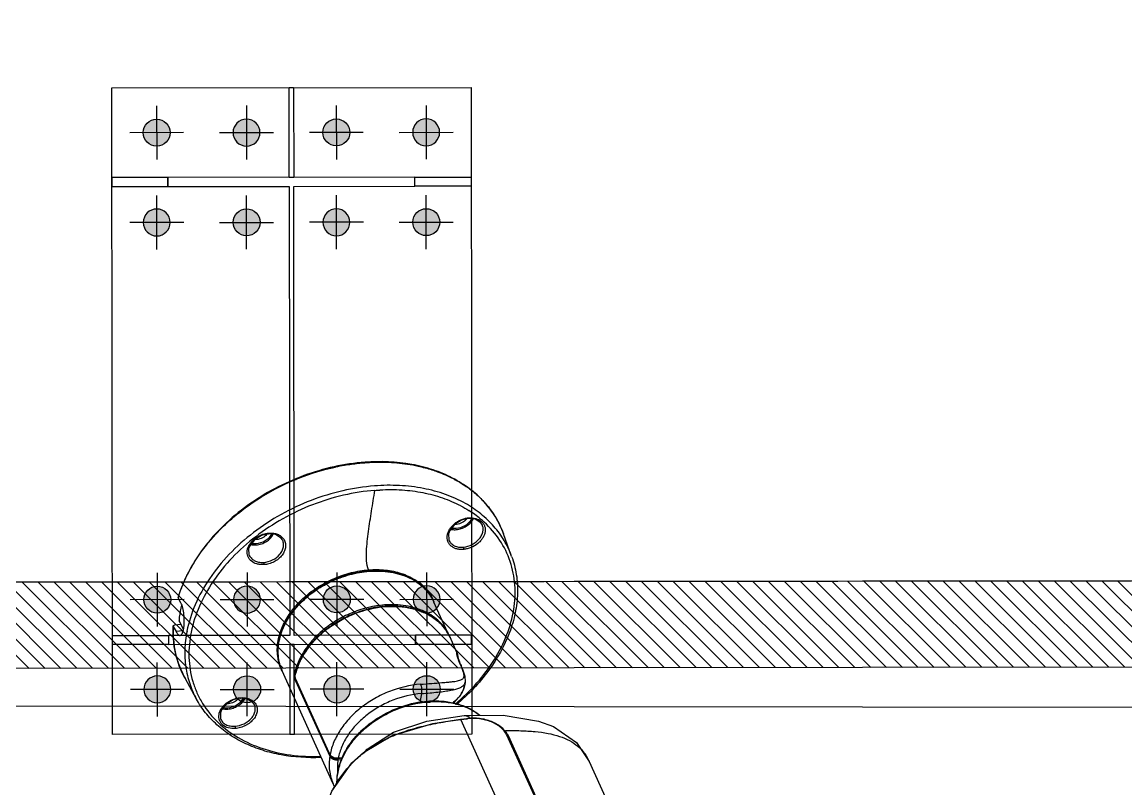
# Model space of a CAD drawing. Header units: feet. Extents: x -99009 to 3252343, y -11094690 to 9035152.
# Drawn here: x 2482620 to 2483849, y -1888159 to -1887305 of the extents above; entities that cross this region are included whole.
import ezdxf

# ---------------------------------------------------------------- set-up
doc = ezdxf.new("R2010")
doc.units = ezdxf.units.FT
doc.linetypes.add('CENTER', pattern=[2, 1.25, -0.25, 0.25, -0.25])
for name, color, linetype in [('1', 1, 'Continuous'), ('ASSEM_MEMBER_1', 7, 'Continuous'), ('Layer1', 7, 'CENTER')]:
    doc.layers.add(name, color=color, linetype=linetype)
doc.layers.add('57 Hatchings', color=7, linetype='Continuous', lineweight=0)
pattern_1 = [(315.065052, (2506721.538, -1887943.526), (8.8287938, 8.8488644), [])]

# ---------------------------------------------------------------- blocks, each defined once
blk = doc.blocks.new('CAMERA 01')
at = {"layer": 'ASSEM_MEMBER_1', "color": 7, "linetype": 'Continuous', "transparency": 33554684}
for p, q in [((1848719.5, -2100.4), (1848720.1, -2100.4)), ((1848725.8, -2103.5), (1848720.1, -2100.5)), ((1848750.1, -2103.6), (1848750.7, -2096.1)), ((1848752, -2094.9), (1848751.6, -2094.8)), ((1848752, -2094.8), (1848752.1, -2094.8)), ((1848752, -2094.9), (1848752.1, -2094.9)), ((1848752.1, -2094.9), (1848757.7, -2098)), ((1848757.1, -2105.7), (1848757.7, -2098)), ((1848746.6, -2101.9), (1848746.1, -2101.6)), ((1848746.6, -2101.9), (1848746.1, -2101.6)), ((1848746.1, -2101.6), (1848746.7, -2101.7)), ((1848753.1, -2105.3), (1848746.6, -2101.9)), ((1848753.6, -2105.5), (1848746.7, -2101.7)), ((1848753.1, -2105.3), (1848753.6, -2105.5)), ((1848754.8, -2106.3), (1848753.6, -2105.5)), ((1848757.5, -2110.1), (1848757.8, -2110)), ((1848757.5, -2110.5), (1848757.8, -2110.4)), ((1848833.1, -2120.7), (1848809.7, -2107.9)), ((1848833.1, -2120.7), (1848833.1, -2120.7)), ((1848855, -2147.4), (1848855, -2147.4)), ((1848672.2, -2179.2), (1848672.2, -2179.2)), ((1848838.9, -2184.8), (1848838.8, -2184.8)), ((1848655.7, -2216.4), (1848655.6, -2216.3)), ((1848927.6, -2272.8), (1848801.7, -2215.9)), ((1848808, -2230.5), (1848806.3, -2230.6)), ((1848806.6, -2230.7), (1848806.3, -2230.6)), ((1848808.6, -2229.1), (1848896.8, -2269)), ((1848888.9, -2266.5), (1848810.2, -2231)), ((1848810.6, -2231), (1848810.2, -2231)), ((1848895.5, -2269.3), (1848810.6, -2231)), ((1848895.1, -2269.3), (1848888.9, -2266.5)), ((1848895.1, -2269.3), (1848895.5, -2269.3)), ((1848898.8, -2283.5), (1848899.2, -2278.4)), ((1848899.2, -2283.3), (1848899.6, -2278.2)), ((1848900.9, -2278.1), (1848900.6, -2282.7)), ((1848691, -2313), (1848691, -2313.2)), ((1848691, -2313), (1848691, -2313.2)), ((1848730.1, -2331), (1848730.1, -2330.7)), ((1848730.1, -2331), (1848730.1, -2330.7)), ((1848730.3, -2330.8), (1848730.3, -2331)), ((1848730.4, -2330.8), (1848730.3, -2331)), ((1848827.2, -2371.1), (1848837.3, -2369.3)), ((1848725.2, -2385.2), (1848725.3, -2385.2)), ((1848725.2, -2385.2), (1848725.3, -2385.3)), ((1848762.8, -2402.2), (1848725.3, -2385.2)), ((1848725.4, -2384.9), (1848725.4, -2385)), ((1848656.1, -2401.9), (1848656.1, -2401.9)), ((1848762.7, -2402.2), (1848762.8, -2402.2)), ((1848781.5, -2410.6), (1848764.6, -2403)), ((1848784.8, -2411.3), (1848784.8, -2411.3)), ((1848784.8, -2411.3), (1848784.8, -2411.3)), ((1848794.8, -2414.6), (1848796.1, -2415.2)), ((1848796.1, -2415.2), (1848796, -2415.1)), ((1848796.1, -2415.2), (1848796, -2415.2)), ((1848796.1, -2415.2), (1848796.9, -2415.5)), ((1848796.1, -2415.2), (1848796.1, -2415.2)), ((1848796.9, -2415.5), (1848797.8, -2415.9)), ((1848797.8, -2415.9), (1848797.8, -2415.9)), ((1848797.8, -2415.9), (1848798.4, -2416.2)), ((1848798.4, -2416.2), (1848801.2, -2417.4)), ((1848798.4, -2416.2), (1848798.4, -2416.2)), ((1848798.4, -2416.2), (1848798.4, -2416.2)), ((1848801.2, -2417.4), (1848801.2, -2417.4)), ((1848814.5, -2419.9), (1848817, -2419.5)), ((1848855.8, -2414.6), (1848854.9, -2421.9)), ((1848856.2, -2414.7), (1848855.3, -2422.2)), ((1848856.2, -2415), (1848855.8, -2414.6)), ((1848856.2, -2414.7), (1848856.2, -2415)), ((1849190.2, -2565.8), (1848856.2, -2415)), ((1848854.9, -2421.9), (1848855.3, -2422.2)), ((1848638.7, -2438.7), (1848638.7, -2438.7)), ((1848674.5, -2471.7), (1848649.5, -2462.7)), ((1848873.3, -2465.9), (1849161.7, -2596.2)), ((1848874, -2467.5), (1849162.3, -2597.7)), ((1848903.2, -2557.9), (1848903.2, -2557.9)), ((1848903.2, -2557.9), (1849027.9, -2614.2))]:
    blk.add_line(p, q, dxfattribs=at)
for points in [[(1848832.2, -2169.6), (1848834, -2161.5), (1848838.6, -2153.7), (1848845, -2148.5), (1848848.5, -2147.2), (1848855, -2147.4)], [(1848838.8, -2184.8), (1848837, -2183.5), (1848833.2, -2177.3), (1848832.2, -2169.6)], [(1848649, -2201.2), (1848650.9, -2193.2), (1848655.7, -2185.3), (1848662.3, -2180.2), (1848665.9, -2178.9), (1848672.2, -2179.2)], [(1848655.6, -2216.3), (1848654, -2215.2), (1848649.9, -2208.9), (1848649, -2201.2)], [(1848810.6, -2231), (1848809, -2230.6), (1848808, -2230.5)], [(1849023.7, -2244.7), (1848985.8, -2252.7), (1848935.7, -2271.1), (1848904.3, -2293.7), (1848892.7, -2306.5), (1848874.3, -2337.8), (1848860.5, -2383.7), (1848855.8, -2414.6)], [(1848891.9, -2307.9), (1848889, -2310.6), (1848870.1, -2339.8), (1848857.8, -2377.2), (1848851.8, -2418.7)], [(1848632.3, -2423.7), (1848634.2, -2415.8), (1848639, -2408), (1848645.6, -2402.9), (1848649.2, -2401.6), (1848656.1, -2401.9)], [(1848781.5, -2410.6), (1848781.5, -2410.6), (1848782.7, -2411.1), (1848783.6, -2411.2), (1848784.3, -2411.4)], [(1848784.2, -2411.2), (1848784.2, -2411.2), (1848784.2, -2411.2), (1848784.3, -2411.2), (1848784.4, -2411.2), (1848784.6, -2411.3), (1848784.8, -2411.3), (1848785, -2411.3), (1848785.3, -2411.4), (1848785.6, -2411.5), (1848786, -2411.6), (1848786.5, -2411.7), (1848787, -2411.8), (1848787.6, -2412), (1848788.3, -2412.2), (1848789, -2412.4), (1848789.9, -2412.7), (1848790.9, -2413.1), (1848792, -2413.5), (1848793.3, -2414), (1848794.8, -2414.6)], [(1848784.3, -2411.4), (1848785.2, -2411.5), (1848785.6, -2411.5)], [(1848801.2, -2417.4), (1848807.9, -2419.6), (1848814.5, -2419.9)], [(1848851.8, -2418.7), (1848851.5, -2462), (1848858, -2501.5), (1848864, -2518.1), (1848881.8, -2543.6), (1848903.2, -2557.9)], [(1848638.7, -2438.7), (1848637, -2437.5), (1848633.1, -2431.3), (1848632.3, -2423.7)]]:
    blk.add_lwpolyline(points, dxfattribs=at)
for centre, radius, start, end in [((1848762.5, -2241.9), 147.7, 106.8578, 108.3036), ((1848761.9, -2240), 145.6, 106.662, 106.8549), ((1848757.6, -2215.7), 120.9, 92.3934, 92.6283), ((1848759.2, -2200.1), 105.2, 61.3038, 77.8108), ((1848745.7, -2119.2), 15.7, 59.565, 61.8676), ((1848791.3, -2294.7), 208.1, 126.6643, 131.5751), ((1848820.7, -2323.8), 249.6, 139.7029, 147.1028), ((1848853.8, -2170.9), 22.2, 176.2711, 177.4743), ((1848832.5, -2331.7), 263.8, 147.063, 157.3998), ((1848680.2, -2204.2), 32, 174.3183, 175.244), ((1848778.8, -2265.2), 54.5, 82.9467, 89.0439), ((1848781.1, -2261.6), 50.2, 68.2051, 73.3472), ((1848779.7, -2260.6), 49.8, 63.699, 66.4384), ((1848781.2, -2261.3), 49.8, 67.4742, 68.198), ((1848781.2, -2261.3), 49.8, 65.6925, 67.4741), ((1848830.2, -2331), 261.3, 158.4067, 167.7868), ((1848834, -2332.4), 265.4, 157.3702, 158.4218), ((1848820.8, -2294.6), 65.4, 102.5326, 102.7461), ((1848851.4, -2339.9), 121.5, 142.8415, 149.7301), ((1848848.1, -2337.5), 117.4, 142.3017, 142.7957), ((1848893.4, -2273), 4.03, 60.8457, 65.6494), ((1848905.6, -2321.4), 53.4, 61.7577, 65.7094), ((1849006.6, -2404.6), 150.8, 119.1147, 121.6004), ((1848818.2, -2328.1), 249.1, 167.8536, 170.2375), ((1848854.3, -2341.6), 124.8, 149.729, 154.9811), ((1848925.8, -2334.1), 57, 89.4115, 93.6955), ((1848925.8, -2332.8), 55.7, 88.5727, 89.4038), ((1848811.3, -2326.9), 242, 170.2394, 173.8553), ((1848854.2, -2341.6), 124.8, 154.9726, 161.1298), ((1848802.8, -2325.9), 233.4, 173.8722, 175.6969), ((1848851.2, -2340.6), 121.7, 161.1114, 166.5772), ((1848819.8, -2336), 219.5, 175.7014, 177.1752), ((1848799.5, -2321.1), 109.1, 175.7039, 175.8356), ((1849008.8, -2395.2), 145.7, 148.7148, 152.6113), ((1848837.7, -2338.4), 108, 175.7063, 175.941), ((1848741.2, -2330.8), 171.3, 192.3981, 197.7933), ((1848790.8, -2351.5), 58.2, 215.0644, 222.7176), ((1848785.5, -2357), 50.5, 233.0029, 245.6473), ((1848783.5, -2356.3), 50.4, 245.6909, 247.6531), ((1848783.5, -2356.3), 50.4, 247.6533, 247.9942), ((1848735, -2354.1), 131.7, 207.583, 212.0538), ((1848785.7, -2401.8), 9.58, 261.9502, 262.5383), ((1848781.7, -2428.2), 17.2, 79.625, 80.0733), ((1848774.4, -2457.6), 47.5, 71.7766, 72.477), ((1848741.8, -2538.8), 135.2, 65.6884, 66.3273), ((1848720.9, -2588.3), 188.7, 65.9495, 66.4929), ((1848829.7, -2344.3), 78.3, 245.678, 246.5187), ((1848817.5, -2373.9), 46.2, 248.9053, 249.4962), ((1848816.6, -2376.3), 43.6, 249.5006, 249.6349), ((1848646.2, -2424.6), 14.6, 176.1301, 177.9782), ((1848906.6, -2427.9), 52.1, 173.2797, 173.6268), ((1848685.3, -2363.9), 105.1, 236.4627, 250.0876), ((1848882.3, -2449), 20.3, 241.7397, 245.6187)]:
    blk.add_arc(centre, radius, start, end, dxfattribs=at)
for points, knots in [([(1848569.5, -2308.7), (1848571.1, -2285.4), (1848579, -2250.6), (1848598.2, -2207.6), (1848616.8, -2177.5), (1848638.9, -2150.9), (1848663.8, -2128.6), (1848690.7, -2111.3), (1848709.9, -2103.3), (1848719.5, -2100.4)], [0, 0, 0, 0, 0.257572, 0.389236, 0.519953, 0.647795, 0.771105, 0.888685, 1, 1, 1, 1]), ([(1848751.6, -2094.8), (1848751.5, -2094.8), (1848751.3, -2094.9), (1848751, -2095.2), (1848750.8, -2095.6), (1848750.7, -2096), (1848750.7, -2096.1)], [0, 0, 0, 0, 0.204133, 0.430994, 0.697145, 1, 1, 1, 1]), ([(1848752.1, -2094.8), (1848757.2, -2094.6), (1848767.3, -2094.8), (1848782.2, -2097.1), (1848796.4, -2101.4), (1848805.4, -2105.5), (1848809.7, -2107.9)], [0, 0, 0, 0, 0.255406, 0.50596, 0.75345, 1, 1, 1, 1]), ([(1848781.4, -2097.3), (1848779.1, -2096.8), (1848769.6, -2095.1), (1848759.8, -2094.6), (1848752.6, -2094.9)], [0, 0, 0, 0, 0.246783, 1, 1, 1, 1]), ([(1848757.7, -2098), (1848758.4, -2098.3), (1848759.6, -2099), (1848761, -2100.2), (1848761.9, -2101.3), (1848762.2, -2102.1), (1848762.1, -2102.5)], [0, 0, 0, 0, 0.343979, 0.621447, 0.834076, 1, 1, 1, 1]), ([(1848600.9, -2319.6), (1848601.8, -2307.8), (1848605.5, -2284.1), (1848616.1, -2249.6), (1848631.6, -2216.7), (1848651.4, -2186.5), (1848674.7, -2160.3), (1848700.8, -2139), (1848728.8, -2123.3), (1848757.6, -2113.9), (1848786.2, -2111.2), (1848809.2, -2114.7), (1848826.1, -2120.9), (1848842, -2129.3), (1848860.1, -2143.9), (1848877.2, -2166.9), (1848889.4, -2194.6), (1848896.4, -2225.7), (1848897.3, -2247.6), (1848897, -2258.8)], [0, 0, 0, 0, 0.069688, 0.141021, 0.21283, 0.28389, 0.353034, 0.419327, 0.482114, 0.541242, 0.597057, 0.650547, 0.67691, 0.703265, 0.756654, 0.812313, 0.871244, 0.933858, 1, 1, 1, 1]), ([(1848647.7, -2184.4), (1848655, -2174.8), (1848670.9, -2156.9), (1848697.9, -2134.8), (1848726.9, -2118.6), (1848747.4, -2112.1), (1848757.5, -2110.1)], [0, 0, 0, 0, 0.269017, 0.526743, 0.770637, 1, 1, 1, 1]), ([(1848690.9, -2112.6), (1848688.9, -2113.7), (1848680.6, -2118.3), (1848672.7, -2123.5), (1848667, -2127.8)], [0, 0, 0, 0, 0.245621, 1, 1, 1, 1]), ([(1848716.1, -2101.7), (1848714, -2102.4), (1848705.3, -2105.5), (1848697, -2109.3), (1848690.9, -2112.6)], [0, 0, 0, 0, 0.245185, 1, 1, 1, 1]), ([(1848753.3, -2106.6), (1848751, -2107), (1848746.1, -2107.3), (1848738.8, -2107), (1848731.9, -2105.9), (1848727.6, -2104.5), (1848725.8, -2103.5)], [0, 0, 0, 0, 0.249413, 0.521218, 0.781335, 1, 1, 1, 1]), ([(1848746.1, -2101.6), (1848744.6, -2101.7), (1848738.7, -2102.3), (1848732.7, -2103.3), (1848728.3, -2104.3)], [0, 0, 0, 0, 0.246834, 1, 1, 1, 1]), ([(1848762.1, -2102.5), (1848762, -2103.6), (1848760.3, -2104.8), (1848758.4, -2105.5), (1848756.3, -2106.1), (1848754.5, -2106.5), (1848753.3, -2106.6)], [0, 0, 0, 0, 0.344893, 0.479873, 0.634946, 1, 1, 1, 1]), ([(1848753.6, -2105.7), (1848753.7, -2105.7), (1848754.1, -2106), (1848754.5, -2106.2), (1848754.7, -2106.4)], [0, 0, 0, 0, 0.266548, 1, 1, 1, 1]), ([(1848757.8, -2110), (1848764.4, -2108.8), (1848777.5, -2107.2), (1848797.2, -2108.2), (1848815.9, -2112.6), (1848827.6, -2117.6), (1848833.1, -2120.7)], [0, 0, 0, 0, 0.259709, 0.510933, 0.756539, 1, 1, 1, 1]), ([(1848898.4, -2259), (1848898.9, -2244.3), (1848897.5, -2222.3), (1848890.7, -2194.4), (1848883.3, -2175.4), (1848873.8, -2158.2), (1848862.1, -2143.1), (1848848.6, -2130.4), (1848838.4, -2123.6), (1848833.1, -2120.7)], [0, 0, 0, 0, 0.275776, 0.406908, 0.533216, 0.654952, 0.772689, 0.887322, 1, 1, 1, 1]), ([(1848653.2, -2139), (1848651.2, -2140.8), (1848643.1, -2148.2), (1848635.7, -2156.1), (1848630.3, -2162.4)], [0, 0, 0, 0, 0.246636, 1, 1, 1, 1]), ([(1848865.8, -2163.8), (1848866, -2161.2), (1848865.7, -2156.2), (1848863, -2150.6), (1848859.6, -2147.5), (1848856.8, -2146.1), (1848853.6, -2145.4), (1848850.2, -2145.6), (1848846.8, -2146.5), (1848843.5, -2148.2), (1848840.4, -2150.7), (1848836.6, -2154.8), (1848833.8, -2159.8), (1848832.1, -2165.2), (1848831.7, -2168.1), (1848831.6, -2169.5)], [0, 0, 0, 0, 0.130392, 0.246208, 0.300078, 0.352782, 0.40592, 0.461165, 0.519442, 0.581375, 0.647006, 0.715564, 0.85783, 0.929561, 1, 1, 1, 1]), ([(1848842.5, -2150.6), (1848842.5, -2150.8), (1848842.6, -2151.6), (1848842.7, -2152.5), (1848842.8, -2153.1)], [0, 0, 0, 0, 0.246279, 1, 1, 1, 1]), ([(1848843.8, -2149.5), (1848843.9, -2150), (1848844.3, -2152), (1848844.4, -2154.1), (1848844.2, -2155.7)], [0, 0, 0, 0, 0.241246, 1, 1, 1, 1]), ([(1848855, -2147.4), (1848856.3, -2147.9), (1848859, -2149.5), (1848861.8, -2153.4), (1848863.3, -2158.2), (1848863.4, -2161.7), (1848863.3, -2163.5)], [0, 0, 0, 0, 0.223947, 0.460322, 0.718639, 1, 1, 1, 1]), ([(1848842.7, -2155.5), (1848842.5, -2159), (1848840.3, -2165.7), (1848835.5, -2171), (1848832.7, -2172.8)], [0, 0, 0, 0, 0.50948, 1, 1, 1, 1]), ([(1848832.8, -2167.1), (1848834.4, -2165.8), (1848837, -2162.4), (1848838.1, -2158.4), (1848838.3, -2156.3)], [0, 0, 0, 0, 0.496047, 1, 1, 1, 1]), ([(1848844.2, -2155.7), (1848844.1, -2157.6), (1848843.3, -2161.4), (1848840.2, -2168.3), (1848836.1, -2172.6), (1848832.9, -2174.4)], [0, 0, 0, 0, 0.253941, 0.513307, 1, 1, 1, 1]), ([(1848838.3, -2156.3), (1848838.3, -2156.1), (1848838.4, -2155.5), (1848838.3, -2154.9), (1848838.3, -2154.5)], [0, 0, 0, 0, 0.253081, 1, 1, 1, 1]), ([(1848842.8, -2153.1), (1848842.8, -2153.3), (1848842.8, -2154.1), (1848842.8, -2154.9), (1848842.7, -2155.5)], [0, 0, 0, 0, 0.246839, 1, 1, 1, 1]), ([(1848831.6, -2169.9), (1848831.4, -2171.6), (1848831.7, -2174.8), (1848832.8, -2179.3), (1848834.8, -2183.2), (1848836.7, -2185.2), (1848837.8, -2186)], [0, 0, 0, 0, 0.276915, 0.536636, 0.776895, 1, 1, 1, 1]), ([(1848832.2, -2169.6), (1848832.2, -2169.7), (1848832.1, -2169.8), (1848831.9, -2169.9), (1848831.7, -2169.9), (1848831.6, -2169.9)], [0, 0, 0, 0, 0.319133, 0.606999, 1, 1, 1, 1]), ([(1848837.8, -2186), (1848838.4, -2186.4), (1848839.6, -2187.2), (1848842.4, -2188.2), (1848846.3, -2188.5), (1848851, -2187.1), (1848855.5, -2184.4), (1848858.8, -2181), (1848861.1, -2177.9), (1848862.6, -2175.2), (1848863.8, -2172.5), (1848864.8, -2169.6), (1848865.6, -2166.7), (1848865.8, -2164.7), (1848865.8, -2163.8)], [0, 0, 0, 0, 0.051745, 0.103011, 0.207376, 0.319994, 0.443654, 0.577604, 0.647343, 0.718131, 0.78954, 0.8607, 0.931238, 1, 1, 1, 1]), ([(1848863.3, -2163.5), (1848863, -2167), (1848861.1, -2173.8), (1848856, -2180.8), (1848850.7, -2184.5), (1848846.6, -2186), (1848842.5, -2186.2), (1848840, -2185.4), (1848838.9, -2184.8)], [0, 0, 0, 0, 0.278488, 0.552186, 0.677709, 0.792543, 0.898296, 1, 1, 1, 1]), ([(1848863.3, -2163.5), (1848863.7, -2163.7), (1848864.5, -2163.8), (1848865.4, -2163.8), (1848865.8, -2163.8)], [0, 0, 0, 0, 0.488652, 1, 1, 1, 1]), ([(1848595.9, -2319.1), (1848596.8, -2307.2), (1848600.5, -2283.2), (1848611.2, -2248.2), (1848626.8, -2214.8), (1848640.3, -2194.1), (1848647.7, -2184.4)], [0, 0, 0, 0, 0.245392, 0.496618, 0.749584, 1, 1, 1, 1]), ([(1848683.4, -2195.7), (1848683.5, -2194.3), (1848683.4, -2191.7), (1848682.5, -2186.8), (1848680.3, -2182.4), (1848676.9, -2179.3), (1848674, -2177.8), (1848670.8, -2177.2), (1848667.4, -2177.3), (1848663.9, -2178.3), (1848660.6, -2180), (1848657.5, -2182.4), (1848654.6, -2185.4), (1848652.2, -2188.9), (1848650.3, -2192.8), (1848649, -2196.9), (1848648.5, -2199.7), (1848648.4, -2201.1)], [0, 0, 0, 0, 0.067212, 0.131193, 0.247822, 0.302087, 0.355062, 0.408368, 0.463601, 0.521866, 0.583743, 0.649144, 0.717484, 0.787935, 0.8593, 0.930382, 1, 1, 1, 1]), ([(1848659.9, -2187.3), (1848659.6, -2190.9), (1848657.4, -2197.7), (1848652.4, -2203.1), (1848649.5, -2204.8)], [0, 0, 0, 0, 0.510671, 1, 1, 1, 1]), ([(1848661.4, -2187.4), (1848661.3, -2189.4), (1848660.5, -2193.3), (1848657.2, -2200.3), (1848652.9, -2204.7), (1848649.6, -2206.4)], [0, 0, 0, 0, 0.254658, 0.514615, 1, 1, 1, 1]), ([(1848655.5, -2188.1), (1848655.5, -2187.9), (1848655.5, -2187.2), (1848655.5, -2186.6), (1848655.5, -2186.1)], [0, 0, 0, 0, 0.253541, 1, 1, 1, 1]), ([(1848659.6, -2182.3), (1848659.7, -2182.5), (1848659.8, -2183.4), (1848659.9, -2184.2), (1848659.9, -2184.9)], [0, 0, 0, 0, 0.246158, 1, 1, 1, 1]), ([(1848659.9, -2184.9), (1848659.9, -2185.1), (1848660, -2185.9), (1848659.9, -2186.7), (1848659.9, -2187.3)], [0, 0, 0, 0, 0.246839, 1, 1, 1, 1]), ([(1848660.9, -2181.3), (1848661.1, -2181.8), (1848661.5, -2183.8), (1848661.5, -2185.9), (1848661.4, -2187.4)], [0, 0, 0, 0, 0.241175, 1, 1, 1, 1]), ([(1848672.2, -2179.2), (1848673.6, -2179.7), (1848676.3, -2181.4), (1848679.1, -2185.2), (1848680.8, -2190.1), (1848681, -2193.7), (1848680.9, -2195.5)], [0, 0, 0, 0, 0.224192, 0.461272, 0.719804, 1, 1, 1, 1]), ([(1848649.6, -2199.2), (1848651.3, -2197.9), (1848654, -2194.5), (1848655.3, -2190.2), (1848655.5, -2188.1)], [0, 0, 0, 0, 0.494506, 1, 1, 1, 1]), ([(1848654.6, -2217.7), (1848655.8, -2218.6), (1848658.7, -2219.9), (1848663.5, -2220.2), (1848668.4, -2219), (1848673.1, -2216.2), (1848677.2, -2212.2), (1848680.5, -2207.2), (1848682.3, -2202.5), (1848683.2, -2198.6), (1848683.4, -2196.7), (1848683.4, -2195.7)], [0, 0, 0, 0, 0.104742, 0.212655, 0.328093, 0.452646, 0.585263, 0.723237, 0.862835, 0.932095, 1, 1, 1, 1]), ([(1848680.9, -2195.5), (1848680.7, -2199), (1848678.9, -2205.9), (1848673.6, -2212.8), (1848668.1, -2216.4), (1848663.8, -2217.8), (1848659.5, -2217.9), (1848656.8, -2217), (1848655.7, -2216.4)], [0, 0, 0, 0, 0.273628, 0.542745, 0.668432, 0.785587, 0.895017, 1, 1, 1, 1]), ([(1848680.9, -2195.5), (1848681.3, -2195.6), (1848682.1, -2195.8), (1848683, -2195.8), (1848683.4, -2195.7)], [0, 0, 0, 0, 0.487222, 1, 1, 1, 1]), ([(1848648.3, -2201.6), (1848648.2, -2203.2), (1848648.3, -2206.4), (1848649.4, -2211), (1848651.5, -2214.9), (1848653.5, -2216.9), (1848654.6, -2217.7)], [0, 0, 0, 0, 0.27492, 0.532604, 0.772987, 1, 1, 1, 1]), ([(1848649, -2201.2), (1848649, -2201.3), (1848648.9, -2201.4), (1848648.6, -2201.5), (1848648.4, -2201.6), (1848648.3, -2201.6)], [0, 0, 0, 0, 0.324302, 0.611449, 1, 1, 1, 1]), ([(1848779.7, -2210.7), (1848774.5, -2210.6), (1848763.7, -2211.9), (1848747.9, -2218), (1848732.9, -2227.7), (1848719.2, -2240.8), (1848707.5, -2256.5), (1848698.3, -2274.2), (1848692, -2293), (1848689.8, -2306), (1848689.4, -2312.5)], [0, 0, 0, 0, 0.105703, 0.218581, 0.339141, 0.466607, 0.599078, 0.734039, 0.868604, 1, 1, 1, 1]), ([(1848690.7, -2313), (1848691.3, -2305.3), (1848694, -2290), (1848702.4, -2268.2), (1848714.6, -2248.4), (1848729.8, -2231.8), (1848747.2, -2219.5), (1848763, -2213.3), (1848775.6, -2211.3), (1848784.7, -2211.3), (1848793.5, -2212.8), (1848799.1, -2214.7), (1848801.7, -2215.9)], [0, 0, 0, 0, 0.135406, 0.274049, 0.411941, 0.545221, 0.670883, 0.787506, 0.842734, 0.896217, 0.94844, 1, 1, 1, 1]), ([(1848795.5, -2213.6), (1848792.8, -2212.8), (1848787.3, -2211.6), (1848778.8, -2211.2), (1848770.1, -2212.1), (1848758.1, -2215.1), (1848743.3, -2222.1), (1848727.1, -2234.8), (1848713, -2251.2), (1848701.8, -2270.3), (1848694.1, -2291.2), (1848691.5, -2305.8), (1848691, -2313)], [0, 0, 0, 0, 0.051158, 0.103409, 0.157239, 0.213005, 0.330852, 0.457311, 0.590662, 0.727956, 0.865612, 1, 1, 1, 1]), ([(1848799.6, -2214.9), (1848798.5, -2214.4), (1848793.9, -2212.6), (1848789.1, -2211.5), (1848785.5, -2211.1)], [0, 0, 0, 0, 0.248612, 1, 1, 1, 1]), ([(1848728.5, -2330.1), (1848729.4, -2318.2), (1848733.7, -2300.3), (1848744.2, -2278.5), (1848754.3, -2263.5), (1848766.2, -2250.5), (1848779.5, -2240.1), (1848793.7, -2232.7), (1848803.6, -2229.9), (1848808.6, -2229.1)], [0, 0, 0, 0, 0.26109, 0.394356, 0.526023, 0.653865, 0.776071, 0.89151, 1, 1, 1, 1]), ([(1848730.1, -2330.7), (1848731, -2319.2), (1848735, -2301.9), (1848744.9, -2280.8), (1848754.4, -2266.1), (1848765.7, -2253.3), (1848778.3, -2242.8), (1848791.9, -2235), (1848801.5, -2231.7), (1848806.3, -2230.6)], [0, 0, 0, 0, 0.25937, 0.391799, 0.522938, 0.650729, 0.77346, 0.889996, 1, 1, 1, 1]), ([(1848806.3, -2230.7), (1848801.6, -2231.8), (1848792, -2235.1), (1848778.5, -2242.9), (1848765.9, -2253.4), (1848754.7, -2266.2), (1848745.2, -2280.9), (1848735.3, -2302), (1848731.2, -2319.3), (1848730.3, -2330.8)], [0, 0, 0, 0, 0.109675, 0.226061, 0.348773, 0.476625, 0.607872, 0.740425, 1, 1, 1, 1]), ([(1848810.2, -2231), (1848810, -2230.9), (1848809.4, -2230.7), (1848808.2, -2230.5), (1848807.2, -2230.5), (1848806.6, -2230.7)], [0, 0, 0, 0, 0.219462, 0.483609, 1, 1, 1, 1]), ([(1848808.6, -2229.1), (1848808.5, -2229.3), (1848808.4, -2229.7), (1848808.3, -2230.2), (1848808.3, -2230.5)], [0, 0, 0, 0, 0.36252, 1, 1, 1, 1]), ([(1848764.7, -2254.8), (1848765.5, -2254), (1848768.6, -2251.1), (1848771.8, -2248.3), (1848774.4, -2246.3)], [0, 0, 0, 0, 0.253368, 1, 1, 1, 1]), ([(1848755.1, -2265.7), (1848755.9, -2264.7), (1848758.9, -2260.9), (1848762.1, -2257.4), (1848764.7, -2254.8)], [0, 0, 0, 0, 0.252698, 1, 1, 1, 1]), ([(1848816.8, -2370), (1848817.7, -2358.3), (1848821.9, -2340.6), (1848832.1, -2319.1), (1848841.9, -2304.2), (1848853.6, -2291.3), (1848866.6, -2280.9), (1848880.4, -2273.3), (1848890.2, -2270.2), (1848895.1, -2269.3)], [0, 0, 0, 0, 0.260399, 0.393354, 0.524846, 0.652705, 0.775143, 0.891001, 1, 1, 1, 1]), ([(1848896.1, -2269.9), (1848896, -2269.9), (1848895.8, -2269.7), (1848895.6, -2269.6), (1848895.4, -2269.4)], [0, 0, 0, 0, 0.257874, 1, 1, 1, 1]), ([(1848895.5, -2269.3), (1848896.9, -2270), (1848898.3, -2271.8), (1848899.2, -2274.1), (1848899.6, -2275.9), (1848899.7, -2277.3), (1848899.6, -2278.2)], [0, 0, 0, 0, 0.463053, 0.59599, 0.731633, 1, 1, 1, 1]), ([(1848896, -2269.8), (1848896.1, -2269.6), (1848896.3, -2269.2), (1848896.7, -2269), (1848896.8, -2269)], [0, 0, 0, 0, 0.532684, 1, 1, 1, 1]), ([(1848899.2, -2278.4), (1848899.2, -2277.6), (1848899.2, -2276), (1848898.6, -2273.6), (1848897.6, -2271.5), (1848896.6, -2270.4), (1848896.1, -2269.9)], [0, 0, 0, 0, 0.26262, 0.528398, 0.778994, 1, 1, 1, 1]), ([(1848896.8, -2269), (1848899.5, -2268.6), (1848904.8, -2268.1), (1848912.8, -2268.4), (1848920.4, -2270), (1848925.2, -2271.7), (1848927.6, -2272.7)], [0, 0, 0, 0, 0.258401, 0.50983, 0.756212, 1, 1, 1, 1]), ([(1848896.8, -2269), (1848897.5, -2269.3), (1848898.8, -2270.4), (1848900.1, -2272.6), (1848900.9, -2275.3), (1848901, -2277.2), (1848900.9, -2278.1)], [0, 0, 0, 0, 0.207396, 0.454926, 0.727385, 1, 1, 1, 1]), ([(1848827.2, -2371.1), (1848828, -2360.3), (1848831.9, -2344), (1848841.3, -2324.2), (1848850.3, -2310.6), (1848861, -2298.7), (1848872.9, -2289.1), (1848885.7, -2282.1), (1848894.7, -2279.3), (1848899.2, -2278.4)], [0, 0, 0, 0, 0.260374, 0.393317, 0.524801, 0.652659, 0.775106, 0.890981, 1, 1, 1, 1]), ([(1848894.2, -2284.8), (1848886.1, -2288.9), (1848874.9, -2297.2), (1848862.2, -2310.9), (1848850.9, -2326.8), (1848840.4, -2349.1), (1848836.3, -2368.4), (1848835.6, -2378.1)], [0, 0, 0, 0, 0.235868, 0.360542, 0.48819, 0.74656, 1, 1, 1, 1]), ([(1848922.1, -2277.2), (1848917, -2277.5), (1848906.5, -2279.6), (1848891.5, -2286.3), (1848877.2, -2296.4), (1848864.4, -2309.4), (1848853.4, -2324.8), (1848842, -2347.5), (1848837.3, -2366.3), (1848836.4, -2378.9)], [0, 0, 0, 0, 0.106937, 0.221022, 0.342432, 0.470173, 0.602381, 0.736644, 1, 1, 1, 1]), ([(1848927.6, -2276.1), (1848923.4, -2278.7), (1848915.2, -2284.4), (1848903.6, -2294.4), (1848893.1, -2306.2), (1848887.1, -2315), (1848884.3, -2319.6)], [0, 0, 0, 0, 0.23787, 0.484374, 0.739121, 1, 1, 1, 1]), ([(1848927.5, -2277), (1848922, -2276.8), (1848910.3, -2278), (1848899.5, -2282.1), (1848894.2, -2284.8)], [0, 0, 0, 0, 0.484963, 1, 1, 1, 1]), ([(1848899.2, -2278.4), (1848899.2, -2278.4), (1848899.3, -2278.4), (1848899.5, -2278.4), (1848899.6, -2278.3), (1848899.6, -2278.2)], [0, 0, 0, 0, 0.356109, 0.642153, 1, 1, 1, 1]), ([(1848900.9, -2278.1), (1848900.7, -2278.2), (1848900.3, -2278.2), (1848899.8, -2278.1), (1848899.6, -2278.1)], [0, 0, 0, 0, 0.491898, 1, 1, 1, 1]), ([(1848900.9, -2278.1), (1848903.4, -2277.7), (1848908.4, -2277.3), (1848913.5, -2277.6), (1848915.9, -2277.9)], [0, 0, 0, 0, 0.506957, 1, 1, 1, 1]), ([(1848649.5, -2462.7), (1848642.9, -2460.3), (1848630.2, -2454.2), (1848613.1, -2441.4), (1848598.5, -2425.2), (1848586.5, -2406), (1848577.4, -2384.2), (1848569.3, -2351.8), (1848568.2, -2325.9), (1848569.5, -2308.7)], [0, 0, 0, 0, 0.112215, 0.225608, 0.341961, 0.462699, 0.58876, 0.720556, 1, 1, 1, 1]), ([(1848570, -2308.4), (1848569.8, -2310.7), (1848569.3, -2319.9), (1848569.3, -2329.1), (1848569.6, -2335.9)], [0, 0, 0, 0, 0.253162, 1, 1, 1, 1]), ([(1848689.4, -2312.5), (1848686.2, -2311.2), (1848679.3, -2309.9), (1848668.7, -2310), (1848657.7, -2310.9), (1848646.5, -2312.3), (1848635.2, -2314), (1848620, -2316.3), (1848608.6, -2318.3), (1848600.9, -2319.6)], [0, 0, 0, 0, 0.113065, 0.232414, 0.356363, 0.482954, 0.611066, 0.740162, 1, 1, 1, 1]), ([(1848615.6, -2420.3), (1848611.6, -2413.2), (1848604.8, -2398), (1848598.1, -2373.2), (1848594.9, -2346.6), (1848595.2, -2328.4), (1848595.9, -2319.1)], [0, 0, 0, 0, 0.232971, 0.477533, 0.73357, 1, 1, 1, 1]), ([(1848689.4, -2312.5), (1848688.9, -2318.8), (1848689, -2331), (1848692.6, -2348.5), (1848698.5, -2361.5), (1848704.8, -2370.2), (1848708.4, -2374), (1848710.3, -2375.7)], [0, 0, 0, 0, 0.274187, 0.532283, 0.773263, 0.888189, 1, 1, 1, 1]), ([(1848725.2, -2385.2), (1848722.3, -2383.9), (1848716.7, -2380.7), (1848709.3, -2374.4), (1848703, -2366.6), (1848697.9, -2357.7), (1848694, -2347.6), (1848690.5, -2332.8), (1848690.1, -2321.1), (1848690.7, -2313.2)], [0, 0, 0, 0, 0.11192, 0.22555, 0.342393, 0.463613, 0.589947, 0.721685, 1, 1, 1, 1]), ([(1848691, -2313.2), (1848690.4, -2321.1), (1848690.7, -2332.8), (1848694.2, -2347.7), (1848698, -2357.7), (1848703.1, -2366.7), (1848709.4, -2374.4), (1848716.8, -2380.7), (1848722.3, -2383.9), (1848725.2, -2385.2)], [0, 0, 0, 0, 0.279384, 0.411431, 0.537877, 0.658992, 0.775521, 0.888664, 1, 1, 1, 1]), ([(1848730.1, -2330.3), (1848730.2, -2328.8), (1848730.7, -2322.8), (1848731.8, -2316.8), (1848732.9, -2312.3)], [0, 0, 0, 0, 0.246769, 1, 1, 1, 1]), ([(1848618.3, -2415.1), (1848614.9, -2408.7), (1848609.1, -2395), (1848603.3, -2373), (1848600.3, -2349.5), (1848600.2, -2333.4), (1848600.6, -2325.2)], [0, 0, 0, 0, 0.234496, 0.47952, 0.735007, 1, 1, 1, 1]), ([(1848762.7, -2402.2), (1848759.9, -2400.9), (1848754.3, -2397.7), (1848747, -2391.4), (1848740.7, -2383.7), (1848735.6, -2374.7), (1848731.7, -2364.6), (1848728.3, -2349.8), (1848727.9, -2338), (1848728.5, -2330.1)], [0, 0, 0, 0, 0.111336, 0.224479, 0.341008, 0.462124, 0.588569, 0.720616, 1, 1, 1, 1]), ([(1848764.6, -2403), (1848761.8, -2401.7), (1848756.2, -2398.5), (1848748.8, -2392.2), (1848742.4, -2384.5), (1848737.3, -2375.5), (1848733.4, -2365.4), (1848729.9, -2350.6), (1848729.5, -2338.8), (1848730.1, -2331)], [0, 0, 0, 0, 0.111926, 0.22555, 0.342387, 0.463599, 0.589929, 0.72167, 1, 1, 1, 1]), ([(1848730.1, -2346.7), (1848730, -2345.4), (1848729.7, -2340.1), (1848729.7, -2334.7), (1848730, -2330.7)], [0, 0, 0, 0, 0.24584, 1, 1, 1, 1]), ([(1848730.3, -2331), (1848730, -2336), (1848729.9, -2346), (1848732, -2360.3), (1848736.3, -2373.5), (1848740.7, -2381.4), (1848743.1, -2384.9)], [0, 0, 0, 0, 0.26905, 0.525924, 0.769454, 1, 1, 1, 1]), ([(1848879.4, -2328.2), (1848878.3, -2330.4), (1848874.1, -2339.1), (1848870.6, -2348.2), (1848868.4, -2355.1)], [0, 0, 0, 0, 0.250613, 1, 1, 1, 1]), ([(1848569.6, -2335.9), (1848569.8, -2338.6), (1848570.5, -2349.3), (1848572.1, -2359.8), (1848573.8, -2367.6)], [0, 0, 0, 0, 0.254923, 1, 1, 1, 1]), ([(1848868.4, -2355.1), (1848867.9, -2356.3), (1848866.4, -2361.4), (1848865, -2366.5), (1848864, -2370.3)], [0, 0, 0, 0, 0.25094, 1, 1, 1, 1]), ([(1848816.8, -2370), (1848816.5, -2374.2), (1848815.9, -2382.1), (1848815.2, -2391.6), (1848814.7, -2398.4), (1848814.3, -2402.6), (1848813.9, -2406.4), (1848813.4, -2409.7), (1848812.9, -2412.4), (1848812.2, -2414.7), (1848811.4, -2416.5), (1848810.4, -2417.6), (1848809.5, -2418.2), (1848808.4, -2418.6), (1848806.6, -2418.7), (1848804.2, -2418.2), (1848802.4, -2417.6), (1848801.4, -2417.2)], [0, 0, 0, 0, 0.219511, 0.411363, 0.494853, 0.569525, 0.635218, 0.692029, 0.740311, 0.780612, 0.813955, 0.842433, 0.856091, 0.870213, 0.902601, 0.944737, 1, 1, 1, 1]), ([(1848816.8, -2370), (1848817.5, -2370.3), (1848819.1, -2370.8), (1848821.8, -2371.3), (1848824.6, -2371.4), (1848826.4, -2371.2), (1848827.2, -2371.1)], [0, 0, 0, 0, 0.209541, 0.483271, 0.766526, 1, 1, 1, 1]), ([(1848827.2, -2371.1), (1848827, -2374.3), (1848826.5, -2380.4), (1848825.6, -2389.1), (1848824.7, -2396.8), (1848823.6, -2403.5), (1848822.4, -2409), (1848821.2, -2412.9), (1848820.1, -2415.4), (1848819.1, -2416.9), (1848818.1, -2418.1), (1848817.3, -2418.7), (1848816.9, -2419)], [0, 0, 0, 0, 0.192235, 0.368594, 0.52535, 0.660465, 0.773459, 0.865294, 0.904098, 0.938848, 0.970399, 1, 1, 1, 1]), ([(1848864, -2370.3), (1848862.2, -2377.6), (1848859.2, -2392.4), (1848857.1, -2407.3), (1848856.2, -2414.7)], [0, 0, 0, 0, 0.503487, 1, 1, 1, 1]), ([(1848578, -2383.1), (1848578.7, -2385.2), (1848581.5, -2393.4), (1848585, -2401.3), (1848587.9, -2406.9)], [0, 0, 0, 0, 0.254873, 1, 1, 1, 1]), ([(1848710.3, -2375.7), (1848712.5, -2377.7), (1848717.2, -2381.4), (1848722.5, -2384.1), (1848725.2, -2385.2)], [0, 0, 0, 0, 0.502844, 1, 1, 1, 1]), ([(1848835.6, -2378.1), (1848835.2, -2383.6), (1848835.2, -2394.3), (1848837.8, -2409.9), (1848843, -2424), (1848848.3, -2432.2), (1848851.3, -2435.9)], [0, 0, 0, 0, 0.268916, 0.525469, 0.768816, 1, 1, 1, 1]), ([(1848836.4, -2378.9), (1848836, -2384.2), (1848836, -2394.8), (1848838.4, -2410), (1848843.4, -2423.8), (1848848.3, -2431.9), (1848851.2, -2435.5)], [0, 0, 0, 0, 0.270464, 0.527748, 0.770683, 1, 1, 1, 1]), ([(1848748, -2391), (1848748.6, -2391.6), (1848750.8, -2393.8), (1848753.2, -2395.9), (1848755.1, -2397.3)], [0, 0, 0, 0, 0.252592, 1, 1, 1, 1]), ([(1848587.9, -2406.9), (1848588.7, -2408.3), (1848591.6, -2413.7), (1848594.9, -2418.8), (1848597.5, -2422.6)], [0, 0, 0, 0, 0.253381, 1, 1, 1, 1]), ([(1848666.7, -2418.3), (1848666.9, -2416.9), (1848666.9, -2414.3), (1848666.3, -2410.6), (1848665, -2407.2), (1848663.1, -2404.3), (1848660.7, -2402.1), (1848657.8, -2400.6), (1848654.5, -2399.9), (1848651.1, -2400), (1848647.6, -2400.9), (1848644.2, -2402.6), (1848640.9, -2405), (1848638.1, -2408), (1848635.6, -2411.4), (1848633.7, -2415.3), (1848632.3, -2419.4), (1848631.7, -2422.2), (1848631.6, -2423.6)], [0, 0, 0, 0, 0.065972, 0.128445, 0.187414, 0.243205, 0.297038, 0.350238, 0.404346, 0.460571, 0.519852, 0.582531, 0.648486, 0.717318, 0.787883, 0.859356, 0.93045, 1, 1, 1, 1]), ([(1848839.1, -2408.5), (1848831.8, -2417.2), (1848816.3, -2433.3), (1848790.3, -2452.9), (1848762.6, -2467), (1848734.4, -2474.9), (1848706.5, -2476.4), (1848680, -2471.2), (1848655.9, -2459.5), (1848642.4, -2447.8), (1848636.5, -2441.3)], [0, 0, 0, 0, 0.145978, 0.285584, 0.417704, 0.542235, 0.660141, 0.773633, 0.885786, 1, 1, 1, 1]), ([(1848638.8, -2410.5), (1848638.8, -2410.4), (1848638.8, -2409.8), (1848638.8, -2409.2), (1848638.8, -2408.7)], [0, 0, 0, 0, 0.253133, 1, 1, 1, 1]), ([(1848643, -2405), (1848643, -2405.2), (1848643.1, -2406), (1848643.2, -2406.7), (1848643.2, -2407.3)], [0, 0, 0, 0, 0.246546, 1, 1, 1, 1]), ([(1848643.2, -2407.3), (1848643.2, -2407.5), (1848643.3, -2408.3), (1848643.2, -2409.1), (1848643.2, -2409.8)], [0, 0, 0, 0, 0.246841, 1, 1, 1, 1]), ([(1848644.3, -2404), (1848644.4, -2404.4), (1848644.8, -2406.4), (1848644.8, -2408.4), (1848644.7, -2409.9)], [0, 0, 0, 0, 0.241588, 1, 1, 1, 1]), ([(1848656.1, -2401.9), (1848657.5, -2402.4), (1848660.1, -2404), (1848662.9, -2407.8), (1848664.3, -2412.7), (1848664.4, -2416.2), (1848664.2, -2418)], [0, 0, 0, 0, 0.228321, 0.464921, 0.720965, 1, 1, 1, 1]), ([(1848817, -2419.5), (1848819, -2419.1), (1848822.9, -2418), (1848828.5, -2415), (1848833.5, -2410.8), (1848836.4, -2407.4), (1848837.8, -2405.5)], [0, 0, 0, 0, 0.234633, 0.475958, 0.729696, 1, 1, 1, 1]), ([(1848837.8, -2406), (1848836.5, -2407.8), (1848833.5, -2411.1), (1848828.5, -2415.1), (1848822.9, -2418), (1848819, -2419.1), (1848817, -2419.5)], [0, 0, 0, 0, 0.266663, 0.519568, 0.762434, 1, 1, 1, 1]), ([(1848835.5, -2408.4), (1848835.8, -2408.3), (1848836.6, -2407.8), (1848837.5, -2407.2), (1848838.1, -2406.8)], [0, 0, 0, 0, 0.245843, 1, 1, 1, 1]), ([(1848674.5, -2471.7), (1848668.4, -2469.5), (1848656.6, -2464), (1848640.6, -2452.3), (1848626.7, -2437.7), (1848619, -2426.3), (1848615.6, -2420.3)], [0, 0, 0, 0, 0.243071, 0.488445, 0.739766, 1, 1, 1, 1]), ([(1848631.6, -2424), (1848631.4, -2426.7), (1848631.8, -2431.7), (1848634.5, -2437.3), (1848637.9, -2440.3), (1848640.8, -2441.8), (1848644, -2442.5), (1848647.5, -2442.2), (1848650.9, -2441.3), (1848654.3, -2439.5), (1848657.5, -2437), (1848661.3, -2432.9), (1848664.2, -2427.9), (1848666.1, -2422.4), (1848666.6, -2419.6), (1848666.7, -2418.3)], [0, 0, 0, 0, 0.129742, 0.245023, 0.298739, 0.351421, 0.404705, 0.460303, 0.519089, 0.581686, 0.647977, 0.71711, 0.859652, 0.930801, 1, 1, 1, 1]), ([(1848643.2, -2409.8), (1848642.9, -2413.3), (1848640.7, -2420.2), (1848635.7, -2425.5), (1848632.7, -2427.2)], [0, 0, 0, 0, 0.510755, 1, 1, 1, 1]), ([(1848644.7, -2409.9), (1848644.6, -2411.9), (1848643.7, -2415.8), (1848640.5, -2422.8), (1848636.2, -2427.2), (1848632.9, -2428.9)], [0, 0, 0, 0, 0.25473, 0.514746, 1, 1, 1, 1]), ([(1848632.9, -2421.6), (1848634.6, -2420.3), (1848637.3, -2416.9), (1848638.6, -2412.7), (1848638.8, -2410.5)], [0, 0, 0, 0, 0.494558, 1, 1, 1, 1]), ([(1848664.2, -2418), (1848663.9, -2421.4), (1848661.7, -2428.1), (1848656.3, -2435), (1848650.9, -2438.6), (1848646.7, -2440), (1848642.5, -2440.2), (1848639.9, -2439.3), (1848638.7, -2438.7)], [0, 0, 0, 0, 0.274201, 0.546446, 0.67258, 0.788999, 0.896814, 1, 1, 1, 1]), ([(1848664.2, -2418), (1848664.6, -2418.1), (1848665.4, -2418.3), (1848666.3, -2418.3), (1848666.7, -2418.3)], [0, 0, 0, 0, 0.490085, 1, 1, 1, 1]), ([(1848674.5, -2471.7), (1848681, -2474.1), (1848694.6, -2477.6), (1848716, -2478.8), (1848737.9, -2476.1), (1848767.7, -2467.3), (1848804, -2446.8), (1848828.4, -2423.3), (1848839.5, -2410)], [0, 0, 0, 0, 0.110733, 0.22385, 0.340766, 0.462479, 0.721326, 1, 1, 1, 1]), ([(1848784.3, -2410.8), (1848784, -2410.8), (1848783.5, -2410.6), (1848782.8, -2410.5), (1848782.3, -2410.5), (1848782, -2410.4), (1848781.8, -2410.4), (1848781.6, -2410.4), (1848781.5, -2410.4), (1848781.4, -2410.4), (1848781.4, -2410.5), (1848781.3, -2410.5), (1848781.3, -2410.5), (1848781.4, -2410.6), (1848781.4, -2410.6), (1848781.5, -2410.6)], [0, 0, 0, 0, 0.257002, 0.472986, 0.648216, 0.720618, 0.782772, 0.83452, 0.875741, 0.906415, 0.926848, 0.938844, 0.950393, 0.970047, 1, 1, 1, 1]), ([(1848784.7, -2411.3), (1848784.6, -2411.3), (1848784.5, -2411.2), (1848784.3, -2411.2), (1848784.2, -2411.2), (1848784.1, -2411.2), (1848784.1, -2411.2), (1848784.1, -2411.2), (1848784.2, -2411.2), (1848784.3, -2411.2), (1848784.3, -2411.2)], [0, 0, 0, 0, 0.264541, 0.467055, 0.608195, 0.688617, 0.709443, 0.748803, 0.845959, 1, 1, 1, 1]), ([(1848796.1, -2415), (1848793.9, -2414), (1848790.7, -2412.7), (1848786.7, -2411.4), (1848785, -2411), (1848784.3, -2410.8)], [0, 0, 0, 0, 0.587106, 0.816668, 1, 1, 1, 1]), ([(1848788.6, -2412.3), (1848787.9, -2412.1), (1848786.6, -2411.7), (1848785.3, -2411.4), (1848784.8, -2411.3)], [0, 0, 0, 0, 0.614568, 1, 1, 1, 1]), ([(1848796, -2415.1), (1848795.4, -2414.9), (1848793.1, -2413.9), (1848790.8, -2413), (1848789.2, -2412.5)], [0, 0, 0, 0, 0.290763, 1, 1, 1, 1]), ([(1848800.8, -2417), (1848800.7, -2416.9), (1848799.9, -2416.6), (1848799.1, -2416.3), (1848798.5, -2416.1)], [0, 0, 0, 0, 0.237692, 1, 1, 1, 1]), ([(1848816.9, -2419), (1848816.5, -2419.2), (1848815.7, -2419.6), (1848814.9, -2419.8), (1848814.5, -2419.9)], [0, 0, 0, 0, 0.489304, 1, 1, 1, 1]), ([(1848851.8, -2418.7), (1848851.8, -2419), (1848851.8, -2420.3), (1848852.1, -2421.5), (1848852.4, -2422.4)], [0, 0, 0, 0, 0.243198, 1, 1, 1, 1]), ([(1848597.5, -2422.6), (1848598.6, -2424), (1848602.8, -2429.7), (1848607.6, -2435), (1848611.4, -2438.7)], [0, 0, 0, 0, 0.253452, 1, 1, 1, 1]), ([(1848636.5, -2441.3), (1848635.3, -2439.9), (1848630.5, -2434.5), (1848626.3, -2428.6), (1848623.4, -2424)], [0, 0, 0, 0, 0.246503, 1, 1, 1, 1]), ([(1848632.3, -2423.7), (1848632.3, -2423.8), (1848632.2, -2423.9), (1848631.9, -2424), (1848631.7, -2424), (1848631.6, -2424)], [0, 0, 0, 0, 0.327332, 0.613717, 1, 1, 1, 1]), ([(1848852.4, -2422.4), (1848852.5, -2422.6), (1848852.8, -2423.3), (1848853.2, -2424), (1848853.5, -2424.5)], [0, 0, 0, 0, 0.240316, 1, 1, 1, 1]), ([(1848872.7, -2466.8), (1848869.6, -2465.1), (1848865.3, -2461.2), (1848861, -2454.7), (1848857.3, -2446.9), (1848854.5, -2435.9), (1848854.4, -2426.7), (1848854.9, -2422.2)], [0, 0, 0, 0, 0.213749, 0.333609, 0.460916, 0.729484, 1, 1, 1, 1]), ([(1848873.3, -2465.9), (1848870.1, -2464.5), (1848865.8, -2460.8), (1848861.5, -2454.6), (1848857.7, -2446.9), (1848854.9, -2435.9), (1848854.8, -2426.7), (1848855.3, -2422.2)], [0, 0, 0, 0, 0.206645, 0.325585, 0.453378, 0.725472, 1, 1, 1, 1]), ([(1848611.4, -2438.7), (1848612.6, -2439.9), (1848617.6, -2444.5), (1848623, -2448.7), (1848627.2, -2451.5)], [0, 0, 0, 0, 0.25228, 1, 1, 1, 1]), ([(1848868.6, -2464.7), (1848868.5, -2470.3), (1848868.5, -2481.3), (1848869.4, -2497.1), (1848871.3, -2511.6), (1848874.6, -2524.5), (1848879.3, -2535.9), (1848885.7, -2545.4), (1848893.7, -2552.8), (1848900, -2556.4), (1848903.2, -2557.9)], [0, 0, 0, 0, 0.160734, 0.310947, 0.449435, 0.575769, 0.690717, 0.796784, 0.898234, 1, 1, 1, 1]), ([(1848873.3, -2465.9), (1848873.2, -2466.2), (1848873.3, -2466.9), (1848873.7, -2467.3), (1848874, -2467.5)], [0, 0, 0, 0, 0.542572, 1, 1, 1, 1])]:
    blk.add_open_spline(points, degree=3, knots=knots, dxfattribs=at)
for points in [[(1848720.1, -2100.4), (1848720.1, -2100.4), (1848720.1, -2100.5), (1848720.1, -2100.5)], [(1848752.1, -2094.9), (1848752, -2094.9), (1848752, -2094.9), (1848752, -2094.9)], [(1848797.5, -2415.6), (1848797.8, -2415.8), (1848798.1, -2416), (1848798.4, -2416.2)]]:
    blk.add_open_spline(points, degree=3, dxfattribs=at)
blk = doc.blocks.new('24')
h = blk.add_hatch(color=7)
h.dxf.hatch_style = 1
edge = h.paths.add_edge_path()
edge.add_ellipse((0, 0), major_axis=(15, 0), ratio=1, start_angle=0, end_angle=360)
at = {"color": 1}
for p, q in [((0, 30), (0, -30)), ((-30, 0), (30, 0))]:
    blk.add_line(p, q, dxfattribs=at)
at = {"color": 7}
blk.add_circle((0, 0), 15, dxfattribs=at)
blk = doc.blocks.new('zw$CD60')
at = {"color": 1}
for p, rotation in [((-50, 50), 270), ((50, -50), 90.00000000000001)]:
    blk.add_blockref('24', p, dxfattribs=dict(at, rotation=rotation))
at = {"color": 1, "xscale": -1}
for p, rotation in [((50, 50), 89.99999999999982), ((-50, -50), 270)]:
    blk.add_blockref('24', p, dxfattribs=dict(at, rotation=rotation))
blk = doc.blocks.new('FC1624E')
at = {"color": 1}
blk.add_lwpolyline([(1043586.3, 507083.9), (1043586.3, 507803.9), (1043986.3, 507803.9), (1043986.3, 507083.9)], close=True, dxfattribs=at)
at = {"color": 4}
for points in [[(1043783.8, 507703.9), (1043788.8, 507703.9), (1043788.8, 507803.9), (1043783.8, 507803.9)], [(1043648.8, 507703.9), (1043586.3, 507703.9), (1043586.3, 507693.9), (1043648.8, 507693.9)], [(1043923.8, 507703.9), (1043986.3, 507703.9), (1043986.3, 507693.9), (1043923.8, 507693.9)], [(1043648.8, 507183.9), (1043586.3, 507183.9), (1043586.3, 507193.9), (1043648.8, 507193.9)], [(1043923.8, 507183.9), (1043986.3, 507183.9), (1043986.3, 507193.9), (1043923.8, 507193.9)], [(1043783.8, 507183.9), (1043788.8, 507183.9), (1043788.8, 507083.9), (1043783.8, 507083.9)]]:
    blk.add_lwpolyline(points, close=True, dxfattribs=at)
at = {"color": 3}
blk.add_lwpolyline([(1043648.8, 507183.9), (1043923.8, 507183.9), (1043923.8, 507193.9), (1043788.8, 507193.9), (1043788.8, 507693.9), (1043923.8, 507693.9), (1043923.8, 507703.9), (1043648.8, 507703.9), (1043648.8, 507693.9), (1043783.8, 507693.9), (1043783.8, 507193.9), (1043648.8, 507193.9)], close=True, dxfattribs=at)
at = {"color": 1, "xscale": -1, "rotation": 180}
for p in [(1043686.3, 507703.9), (1043886.3, 507703.9)]:
    blk.add_blockref('zw$CD60', p, dxfattribs=at)
at = {"color": 1}
for p in [(1043686.3, 507183.9), (1043886.3, 507183.9)]:
    blk.add_blockref('zw$CD60', p, dxfattribs=at)

msp = doc.modelspace()

# ---------------------------------------------------------------- hatches: boundary and pattern name
at = {"layer": '57 Hatchings', "linetype": 'Continuous'}
h = msp.add_hatch(dxfattribs=at)
h.set_pattern_fill('ANSI31', scale=100, angle=270.06505171)
h.set_pattern_definition(pattern_1)
h.paths.add_polyline_path([(2509648.39625, -1887994.16325), (2509648.2874, -1887898.28911), (2460147.59619, -1887954.49057), (2460147.70504, -1888050.36471)])
h = msp.add_hatch(dxfattribs=at)
h.set_pattern_fill('ANSI31', scale=100, angle=270.06505171)
h.set_pattern_definition(pattern_1)
h.paths.add_polyline_path([(2509648.39625, -1887994.16325), (2509648.2874, -1887898.28911), (2460147.59619, -1887954.49057), (2460147.70504, -1888050.36471)])

# ---------------------------------------------------------------- linework, layer by layer
at = {"color": 141, "lineweight": -3}
msp.add_lwpolyline([(2459909.61797, -1878485.07328), (2459921.53735, -1887640.69183), (2460603.31091, -1888041.99186), (2509101.56822, -1888096.4995), (2509416.3912, -1887620.52123), (2509405.95531, -1878428.87677)], dxfattribs=at)
at = {"color": 3}
msp.add_lwpolyline([(2474037.18863, -1880183.04422), (2494636.14993, -1880159.65684), (2494644.95546, -1887915.3234), (2474045.99416, -1887938.71079)], close=True, dxfattribs=at)
at = {"layer": '1'}
msp.add_arc((2520410.24778, -1978395.99612), 100000, 84.1346387202, 194.3871675539, dxfattribs=at)
at = {"layer": 'Layer1', "color": 7, "linetype": 'Continuous'}
for p, q in [((2509648.2874, -1887898.28911), (2460147.59619, -1887954.49057)), ((2509648.2874, -1887898.28911), (2460147.59619, -1887954.49057)), ((2509648.39625, -1887994.16325), (2460147.70504, -1888050.36471)), ((2509648.39625, -1887994.16325), (2460147.70504, -1888050.36471))]:
    msp.add_line(p, q, dxfattribs=at)

# ---------------------------------------------------------------- block references
at = {"rotation": 180.0650517140735}
msp.add_blockref('FC1624E', (3526129.73017, -1379109.50567), dxfattribs=at)
at = {"transparency": 33554684, "xscale": -1, "rotation": 90.06505171407339}
msp.add_blockref('CAMERA 01', (2478594.44968, -39229.58686), dxfattribs=at)

doc.saveas('drawing.dxf')
